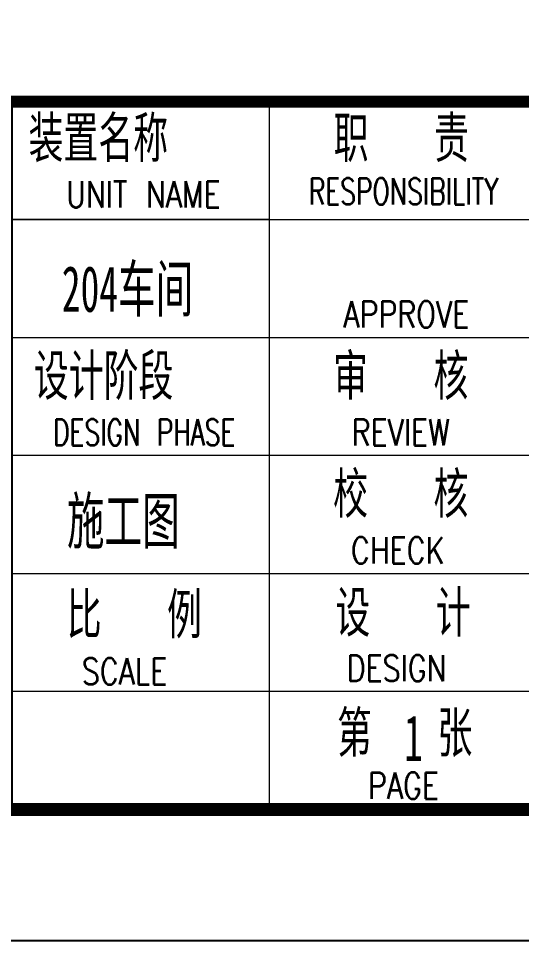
# Model space of a CAD drawing. Header units: millimetres. Extents: x 166235 to 642180, y -176646 to -48310.
# Drawn here: x 265722 to 269557, y -132410 to -125375 of the extents above; entities that cross this region are included whole.
import ezdxf
from ezdxf.enums import TextEntityAlignment as Align

# ---------------------------------------------------------------- set-up
doc = ezdxf.new("R2010")
doc.units = ezdxf.units.MM
doc.header["$LTSCALE"] = 1000
doc.linetypes.add('CENTER', pattern=[50.8, 31.75, -6.35, 6.35, -6.35])
doc.linetypes.add('CONTINOUS', pattern=[0])
doc.layers.add('C', color=1, linetype='CENTER', lineweight=25)
doc.layers.add('R', color=1, linetype='Continuous')
doc.styles.add('HZ', font='txt.shx', dxfattribs={"width": 0.8, "bigfont": 'hhztxt.shx'})
doc.styles.add('图签', font='', dxfattribs={"width": 0.8, "height": 3})
doc.styles.get('图签').set_extended_font_data('SimSun')

# ---------------------------------------------------------------- blocks, each defined once
blk = doc.blocks.new('A0横向')
at = {"layer": 'C', "color": 0, "linetype": 'CONTINOUS'}
blk.add_lwpolyline([(427297735.526, 4237220848.93), (427298924.526, 4237220848.93), (427298924.526, 4237221689.93), (427297735.526, 4237221689.93)], close=True, dxfattribs=at)
at = {"layer": 'C', "color": 0, "linetype": 'CONTINOUS', "const_width": 1}
blk.add_lwpolyline([(427297760.526, 4237220858.93), (427298914.526, 4237220858.93), (427298914.526, 4237221679.93), (427297760.526, 4237221679.93)], close=True, dxfattribs=at)
blk = doc.blocks.new('tq')
at = {"color": 7, "lineweight": 0}
for p, q in [((-16500, 0), (-16500, 5400)), ((-18500, 4500), (-10500, 4500)), ((-16500, 4500), (-18500, 4500)), ((-18500, 3600), (-10500, 3600)), ((-10500, 2700), (-18500, 2700)), ((-10500, 2700), (-18500, 2700)), ((-18500, 1800), (-10500, 1800)), ((-10500, 900), (-18500, 900))]:
    blk.add_line(p, q, dxfattribs=at)
at = {"lineweight": 0}
blk.add_lwpolyline([(0, 5400, 90, 90, 0), (-18500, 5400, 90, 90, 0), (-18500, 0, 0, 0, 0)], format="xyseb", dxfattribs=at)
at = {"style": 'HZ', "width": 0.8}
for s, height, p in [('装置名称', 350, (-18336.1, 4939.3)), ('UNIT NAME', 200, (-18050, 4592.4)), ('设计阶段', 350, (-18296, 3125))]:
    blk.add_text(s, height=height, dxfattribs=at).set_placement(p)
for s, height, p in [('职  责', 350, (-15494.6, 5114.3)), ('APPROVE', 200, (-15456.4, 3777.8)), ('审  核', 350, (-15498.9, 3300)), ('REVIEW', 200, (-15499.4, 2877.8)), ('校  核', 350, (-15498.9, 2400)), ('CHECK', 200, (-15522, 1977.8)), ('比  例', 350, (-17529.9, 1479.2)), ('设  计', 350, (-15481.7, 1494.3)), ('SCALE', 200, (-17604.9, 1053.4)), ('DESIGN', 200, (-15530.8, 1077.8)), ('第  张', 350, (-15468.9, 576.9)), ('PAGE', 200, (-15478.4, 181.2))]:
    blk.add_text(s, height=height, dxfattribs=at).set_placement(p, align=Align.MIDDLE_CENTER)
at = {"color": 7, "style": 'HZ', "width": 0.7}
blk.add_text('RESPONSIBILITY', height=200, dxfattribs=at).set_placement((-15477.5, 4715.7), align=Align.MIDDLE_CENTER)
blk.add_text('DESIGN PHASE', height=200, dxfattribs=at).set_placement((-18150, 2777.8))

msp = doc.modelspace()

# ---------------------------------------------------------------- block references
at = {"xscale": 100, "yscale": 100, "zscale": 100}
msp.add_blockref('A0横向', (-42729607317.7, -423722217302.7), dxfattribs=at)
at = {"color": 4}
msp.add_blockref('tq', (284134.9, -131409.7), dxfattribs=at)

# ---------------------------------------------------------------- texts
at = {"layer": 'R', "style": '图签', "width": 0.6}
for s, p in [('204车间', (266052.3, -127613)), ('施工图', (266091.3, -129382.5)), ('1', (268661.4, -131039.3))]:
    msp.add_text(s, height=350, dxfattribs=at).set_placement(p)

doc.saveas('drawing.dxf')
